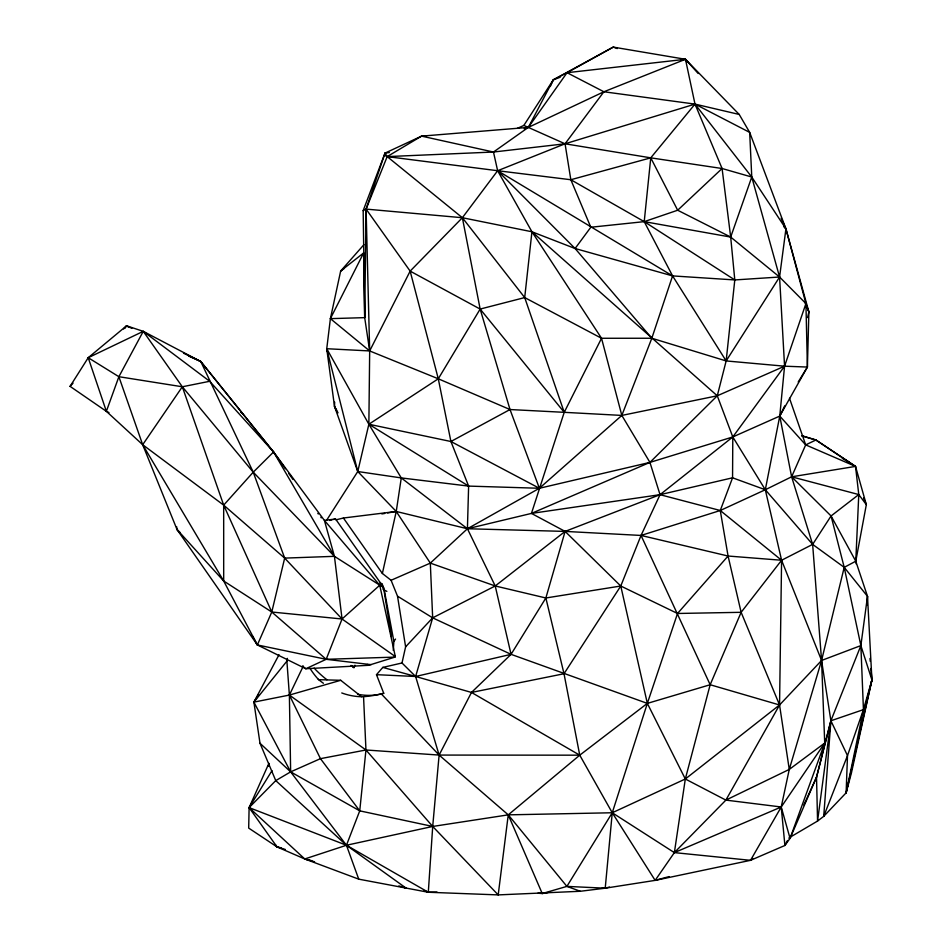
<?xml version="1.0" encoding="UTF-8"?>
<svg xmlns="http://www.w3.org/2000/svg" width="942" height="942" viewBox="0 0 942 942"><rect width="100%" height="100%" fill="white"/><g stroke="black" fill="none" stroke-linecap="round" stroke-linejoin="round"><path stroke-width="1.41" d="M326.65 520.22L357.76 471.53L368.864 424.241L369.676 350.942L364.695 317.642L363.176 210.608L385.019 153.099L421.569 136.131L493.478 152.027L497.635 170.726L531.936 231.767L717.274 395.793L732.794 436.958L732.558 477.806L720.265 510.505L728.072 556.027L741.13 612.312L779.552 704.981L789.266 769.426L781.224 806.988L784.91 845.469L750.527 860.329L655.149 880.381L605.223 888.188L580.307 891.273L498.2 894.9L428.304 892.262L358.737 879.157L304.761 858.963L276.995 846.882L248.688 828.089L249.112 807.612L268.87 763.42M436.994 892.003L428.304 892.262L432.708 826.452L439.113 755.072L415.622 676.486L432.661 617.846L430.317 563.116L396.241 511.471L357.76 471.53L334.516 406.497L326.744 348.717L330.395 318.643L364.695 317.642L366.085 209.1L385.019 153.099L389.376 152.545M790.02 837.273L817.562 821.059L823.72 816.349L846.128 792.823L851.391 773.076L871.927 679.947L867.5 596.333L844.209 567.343L812.64 544.394L765.304 489.746L732.558 477.806L660.036 494.68L565.106 531.406L545.865 597.982L564.011 673.742L579.742 755.178L612.253 812.758L655.149 880.381L674.366 852.616L725.882 800.111L779.552 704.981L781.589 560.255L765.304 489.746L732.794 436.958L784.568 366.191L805.928 303.56L785.934 228.859L749.679 132.386L739.223 114.453L685.47 59.287L613.242 47.1L553.319 79.811L523.858 125.416L517.311 128.395M338.025 412.832L334.516 406.497L334.645 402.128M335.964 519.843L343.406 518.018L396.241 511.471L467.42 528.745L565.106 531.406L641.043 535.445L720.265 510.505L765.304 489.746L779.764 416.081L807.4 367.062L808.884 311.932L785.934 228.859L781.106 218.203M698.187 73.511L685.47 59.287L603.893 91.763L528.344 127.394L421.569 136.131L387.186 156.607L366.085 209.1L410.147 271.119L438.289 378.79L450.912 441.504L468.621 486.096L467.42 528.745L495.221 585.971L511.059 654.337L647.342 703.391L710.162 684.74L779.552 704.981L821.577 660.46L860.87 645.588L867.5 596.333L855.783 561.22L831.068 515.969L791.621 476.805L779.764 416.081L784.568 366.191L779.576 277.019L785.934 228.859L751.763 177.025L694.996 104.103L685.47 59.287L567.049 72.699L553.319 79.811L528.344 127.394L493.478 152.027L387.186 156.607L385.019 153.099L385.431 155.995M802.019 435.781L815.925 439.996L855.524 466.408L858.774 494.562L831.068 515.969L844.209 567.343L860.87 645.588L871.927 679.947L846.128 792.823L847.494 755.625L863.437 709.632L871.927 679.947L870.891 668.49M867.123 605.117L867.5 596.333M765.304 489.746L791.621 476.805L858.774 494.562L855.783 561.22L856.302 564.07M824.78 813.653L823.72 816.349L830.891 720.771L821.577 660.46L812.64 544.394L791.621 476.805L805.681 444.883L815.925 439.996L855.524 466.408L866.334 504.665L855.783 561.22L844.209 567.343L821.577 660.46L789.266 769.426L725.882 800.111L685.317 778.999L647.342 703.391L620.766 586.018L565.106 531.406L531.441 513.414L467.42 528.745L430.317 563.116L391.083 580.272L382.37 573.478L343.406 518.018M358.737 879.157L346.456 845.257L359.738 810.85L365.955 749.985L363.553 696.691A138.109 124.203 83.9 0 0 381.31 693.901L383.747 693.3L376.482 674.684L382.817 667.407L401.998 662.98L415.622 676.486L471.483 692.441L579.742 755.178L647.342 703.391L677.522 613.477L728.072 556.027L781.589 560.255L812.64 544.394L831.068 515.969M363.176 210.608L366.085 209.1L462.369 217.72L531.936 231.767L601.538 338.272L564.223 412.325L531.441 513.414L649.933 462.392L717.274 395.793L726.152 360.939L672.576 275.9L644.222 221.641L650.757 157.844L694.996 104.103L739.223 114.453M524.188 128.795L528.344 127.394L567.049 72.699L603.893 91.763L694.996 104.103L722.09 168.512L730.686 237.066L734.795 279.939L726.152 360.939L784.568 366.191L807.4 367.062L805.928 303.56L779.576 277.019L730.686 237.066L677.675 210.231L650.757 157.844L565.059 143.796L523.858 125.416M779.576 277.019L726.152 360.939L651.817 338.249L601.538 338.272L524.706 297.578L531.936 231.767L575.091 248.511L672.576 275.9L734.795 279.939L779.576 277.019L751.763 177.025L749.679 132.386L694.996 104.103L565.059 143.796L497.635 170.726L387.186 156.607L462.369 217.72L524.706 297.578L564.223 412.325L621.826 415.422L717.274 395.793L784.568 366.191M285.296 849.46L276.995 846.882L249.112 807.612L275.759 780.624L290.642 771.863L320.457 758.663L365.955 749.985L439.113 755.072L579.742 755.178L508.256 814.854L498.2 894.9L432.708 826.452L365.955 749.985L289.382 695.066L253.893 702.12L260.004 743.273L275.759 780.624L346.456 845.257L405.837 887.941L398.819 885.927M382.37 573.478L396.241 511.471L401.28 477.924L368.864 424.241L326.744 348.717L369.676 350.942L438.289 378.79L510.011 409.535L564.223 412.325L480.149 309.07L410.147 271.119L369.676 350.942L330.395 318.643L340.663 271.025L363.953 244.649M424.312 890.567L428.304 892.262L346.456 845.257L290.642 771.863L289.382 695.066L286.898 661.166L287.392 658.376M846.128 792.823L863.437 709.632L860.87 645.588L830.891 720.771L816.526 777.174L790.055 838.356L784.91 845.469L787.477 840.499M393.273 650.392L393.874 641.408L384.277 590.045L382.911 586.713M401.998 662.98L405.613 646.824L397.524 596.192L391.083 580.272M395.204 656.044L379.744 585.229L380.309 582.698L335.552 518.995L324.389 520.373L273.569 451.983L200.764 361.504L143.255 331.337L126.546 325.802L88.218 357.713L70.073 386.361L106.364 411.324L142.678 444.718L223.678 505.136L284.672 558.111L342.052 619L395.299 656.55L394.957 657.104L368.581 665.311L305.832 668.738L257.366 644.952L177.025 529.534L142.678 444.718L118.88 376.706L88.218 357.713L143.255 331.337L209.689 381.286L273.569 451.983L285.402 468.739M807.553 317.595L808.884 311.932L805.928 303.56M183.537 353.215L200.764 361.504L253.233 472.178L284.672 558.111L271.779 612.017L257.366 644.952L326.191 659.306L371.136 664.652M383.194 588.35L382.958 589.28M803.856 804.951L816.526 777.174L830.891 720.771L863.437 709.632M863.319 713.942L871.927 679.947M268.376 766.293L269.106 763.479M531.441 513.414L660.036 494.68L720.265 510.505L781.589 560.255L741.13 612.312L710.162 684.74L685.317 778.999L674.366 852.616L750.527 860.329L752.752 858.409M647.342 703.391L612.253 812.758L605.223 888.188L566.896 886.387L542.239 893.546L537.929 893.204M328.287 354.192L326.744 348.717L357.76 471.53L401.28 477.924L467.42 528.745L539.389 488.274L621.826 415.422L651.817 338.249L672.576 275.9L497.635 170.726L462.369 217.72L410.147 271.119M108.978 412.549L106.364 411.324L118.88 376.706L143.255 331.337L182.324 386.773L253.233 472.178L334.434 556.333L383.582 587.596L391.436 636.78M788.76 838.015L790.055 838.356L824.721 743.05L821.577 660.46L781.589 560.255M823.72 816.349L847.494 755.625L830.891 720.771L817.562 821.059L816.526 777.174M351.637 665.935L353.933 667.631L354.957 665.229M550.246 86.487L553.319 79.811L560.207 77.232M784.698 405.849L779.764 416.081L732.794 436.958L660.036 494.68L641.043 535.445L620.766 586.018L564.011 673.742L471.483 692.441L439.113 755.072L508.256 814.854L566.896 886.387L580.307 891.273M779.552 704.981L685.317 778.999L612.253 812.758L508.256 814.854L432.708 826.452L359.738 810.85L320.457 758.663L289.382 695.066L303.289 666.1M330.395 318.643L363.624 252.951L364.695 317.642M279.02 654.714L253.893 702.12L290.642 771.863L359.738 810.85M750.527 860.329L781.224 806.988L824.721 743.05L789.266 769.426M798.215 381.981L807.4 367.062M566.896 886.387L612.253 812.758L674.366 852.616L781.224 806.988L790.055 838.356M314.593 861.777L304.761 858.963L249.112 807.612L272.014 770.627M741.13 612.312L677.522 613.477L620.766 586.018L545.865 597.982L511.059 654.337L471.483 692.441M258.52 694.772L253.893 702.12L286.898 661.166M124.945 328.24L126.546 325.802L131.845 328.358M393.874 641.408L395.534 639.065M575.091 248.511L590.811 227.246L644.222 221.641L677.675 210.231L722.09 168.512L751.763 177.025L730.686 237.066L644.222 221.641L570.828 179.734L497.635 170.726L575.091 248.511L651.817 338.249M590.811 227.246L570.828 179.734L565.059 143.796L603.893 91.763M70.073 386.361L73.04 383.17M123.567 328.993L126.546 325.802L129.019 327.274M405.613 646.824L432.661 617.846L495.221 585.971L565.106 531.406M188.871 356.158L200.764 361.504L273.569 451.983L253.233 472.178L223.678 505.136L223.69 581.002L257.366 644.952L252.491 636.038M383.582 587.596L382.193 584.158L379.744 585.229L342.052 619L326.191 659.306L305.832 668.738L302.488 666.041M363.624 252.951L340.663 271.025L344.207 268.482M732.794 436.958L649.933 462.392L539.389 488.274L468.621 486.096L368.864 424.241L438.289 378.79L480.149 309.07L462.369 217.72M567.049 72.699L613.242 47.1L617.269 48.572M368.864 424.241L450.912 441.504L510.011 409.535L480.149 309.07L524.706 297.578M432.708 826.452L346.456 845.257L304.761 858.963L311.837 860.741M289.382 695.066L340.721 680.301L361.551 696.715L363.553 696.691M570.828 179.734L650.757 157.844L722.09 168.512M655.149 880.381L669.15 876.578M609.439 887.07L605.223 888.188L602.409 887.729M329.606 520.455L332.055 519.854M333.456 519.501L335.552 518.995M376.482 674.684L415.622 676.486L511.059 654.337L432.661 617.846L397.524 596.192M209.689 381.286L182.324 386.773L118.88 376.706M381.851 513.943L384.736 513.449M387.609 512.954L396.241 511.471M547.997 892.58L542.239 893.546L508.256 814.854M791.621 476.805L855.524 466.408L805.681 444.883L779.764 416.081M682.679 59.617L685.47 59.287L686.812 61.878M493.478 152.027L565.059 143.796M284.672 558.111L334.434 556.333L342.052 619L271.779 612.017L223.69 581.002L177.025 529.534L176.613 526.637M394.957 657.104L326.191 659.306L271.779 612.017L223.678 505.136L182.324 386.773L142.678 444.718L223.69 581.002M317.996 678.982L318.632 679.665L340.721 680.301M421.569 136.131L425.902 136.307M401.28 477.924L468.621 486.096M725.882 800.111L781.224 806.988M281.222 847.871L276.995 846.882L275.347 844.597M728.072 556.027L641.043 535.445L710.162 684.74M545.865 597.982L495.221 585.971L430.317 563.116M382.817 667.407L415.622 676.486M801.618 435.84L815.925 439.996M401.669 886.54L405.837 887.941M249.112 807.612L346.456 845.257M384.277 590.045L386.868 591.376M450.912 441.504L539.389 488.274L510.011 409.535M842.278 458.389L848.636 461.863M644.222 221.641L734.795 279.939M367.262 664.404L368.581 665.311M351.048 665.429L353.933 667.631M380.309 582.698L382.193 584.158M381.887 584.876L382.793 586.407M240.799 412.231L243.107 414.044M260.004 743.273L290.642 771.863M177.025 529.534L180.146 532.548M783.909 226.822L785.934 228.859M381.31 693.901L439.113 755.072M317.937 678.899L317.513 678.44A120.399 80.647 -74.4 0 1 310.142 668.549M379.744 585.229L324.389 520.373L334.434 556.333L273.569 451.983M317.807 513.343L318.314 513.991M320.833 517.217L321.328 517.865M858.774 494.562L866.334 504.665L863.567 497.977M288.782 473.532L293.009 479.513M334.516 406.497L336.612 410.241M804.986 302.488L808.884 311.932M789.502 398.266L805.681 444.883M88.218 357.713L106.364 411.324M850.544 770.415L851.391 773.076M660.036 494.68L649.933 462.392L621.826 415.422L601.538 338.272M869.996 658.458L870.255 661.319M366.085 209.1L369.676 350.942M361.551 696.715A119.104 79.846 78.1 0 1 341.758 692.959M323.424 683.268A119.104 79.846 78.1 0 1 318.632 679.665M383.747 693.3A119.104 79.846 78.1 0 1 357.56 694.219M326.921 679.735A119.104 79.846 78.1 0 1 314.11 668.102"/></g></svg>
